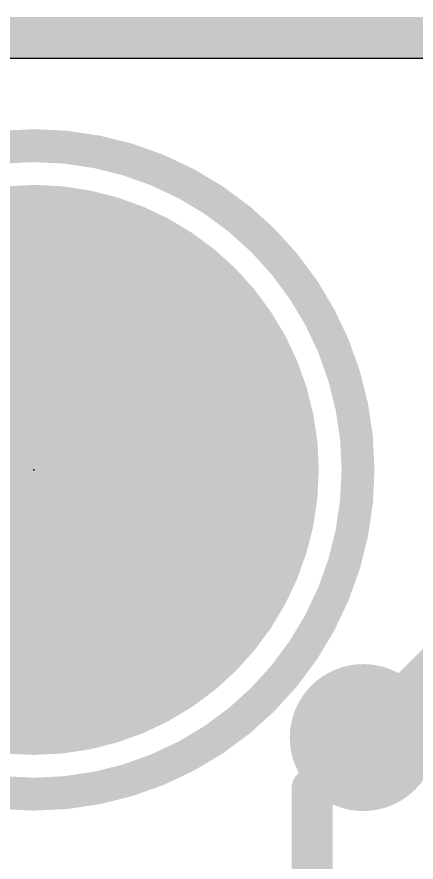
# Model space of a CAD drawing. Extents: x -0.1 to 11.9, y -0.1 to 15.5.
# Drawn here: x 4.98 to 7.44, y 10.28 to 15.49 of the extents above; entities that cross this region are included whole.
import ezdxf

# ---------------------------------------------------------------- set-up
doc = ezdxf.new("R2010")
doc.units = 0
for name, color, linetype in [('1', 12, 'CONTINUOUS'), ('16', 132, 'CONTINUOUS'), ('17', 110, 'CONTINUOUS'), ('18', 110, 'CONTINUOUS'), ('20', 53, 'CONTINUOUS'), ('21', 40, 'CONTINUOUS'), ('23', 53, 'CONTINUOUS')]:
    doc.layers.add(name, color=color, linetype=linetype)

# ---------------------------------------------------------------- blocks, each defined once
blk = doc.blocks.new('ROUNDP')
at = {"const_width": 0.5}
blk.add_lwpolyline([(0, -0.25, 1), (0, 0.25, 1), (0, -0.25)], format="xyb", dxfattribs=at)
blk = doc.blocks.new('ROUNDV')
at = {"const_width": 0.5}
blk.add_lwpolyline([(0, -0.25, 1), (0, 0.25, 1), (0, -0.25)], format="xyb", dxfattribs=at)

msp = doc.modelspace()

# ---------------------------------------------------------------- linework, layer by layer
at = {"layer": '1', "const_width": 0.254}
for points in [[(10.16, 15.367), (0, 15.367)], [(6.797, 10.734), (7.112, 11.049)], [(6.797, 9.525), (6.797, 10.734)]]:
    msp.add_lwpolyline(points, dxfattribs=at)
at = {"layer": '1', "const_width": 0.127}
for points in [[(7.1569, 11.0041, 1), (7.0671, 11.0939)], [(6.8605, 10.734, 1), (6.7335, 10.734)], [(6.7521, 10.7789, 1), (6.8419, 10.6891)]]:
    msp.add_lwpolyline(points, format="xyb", dxfattribs=at)
at = {"layer": '16', "const_width": 0.254}
for points in [[(10.16, 15.367), (0, 15.367)], [(7.112, 11.049), (8.128, 12.065)]]:
    msp.add_lwpolyline(points, dxfattribs=at)
at = {"layer": '16', "const_width": 0.127}
msp.add_lwpolyline([(7.0671, 11.0939, 1), (7.1569, 11.0041)], format="xyb", dxfattribs=at)
at = {"layer": '20'}
msp.add_line((2.54, 15.24), (7.62, 15.24), dxfattribs=at)
at = {"layer": '21', "const_width": 0.2032}
msp.add_lwpolyline([(5.08, 10.7, 1), (5.08, 14.7, 1), (5.08, 10.7)], format="xyb", dxfattribs=at)
at = {"layer": '23'}
msp.add_point((5.08, 12.7), dxfattribs=at)

# ---------------------------------------------------------------- block references
at = {"layer": '17', "xscale": 3.516, "yscale": 3.516}
msp.add_blockref('ROUNDP', (5.08, 12.7), dxfattribs=at)
msp.add_blockref('ROUNDP', (5.08, 12.7), dxfattribs=at)
at = {"layer": '18', "xscale": 0.9064, "yscale": 0.9064}
msp.add_blockref('ROUNDV', (7.112, 11.049), dxfattribs=at)
msp.add_blockref('ROUNDV', (7.112, 11.049), dxfattribs=at)

doc.saveas('drawing.dxf')
